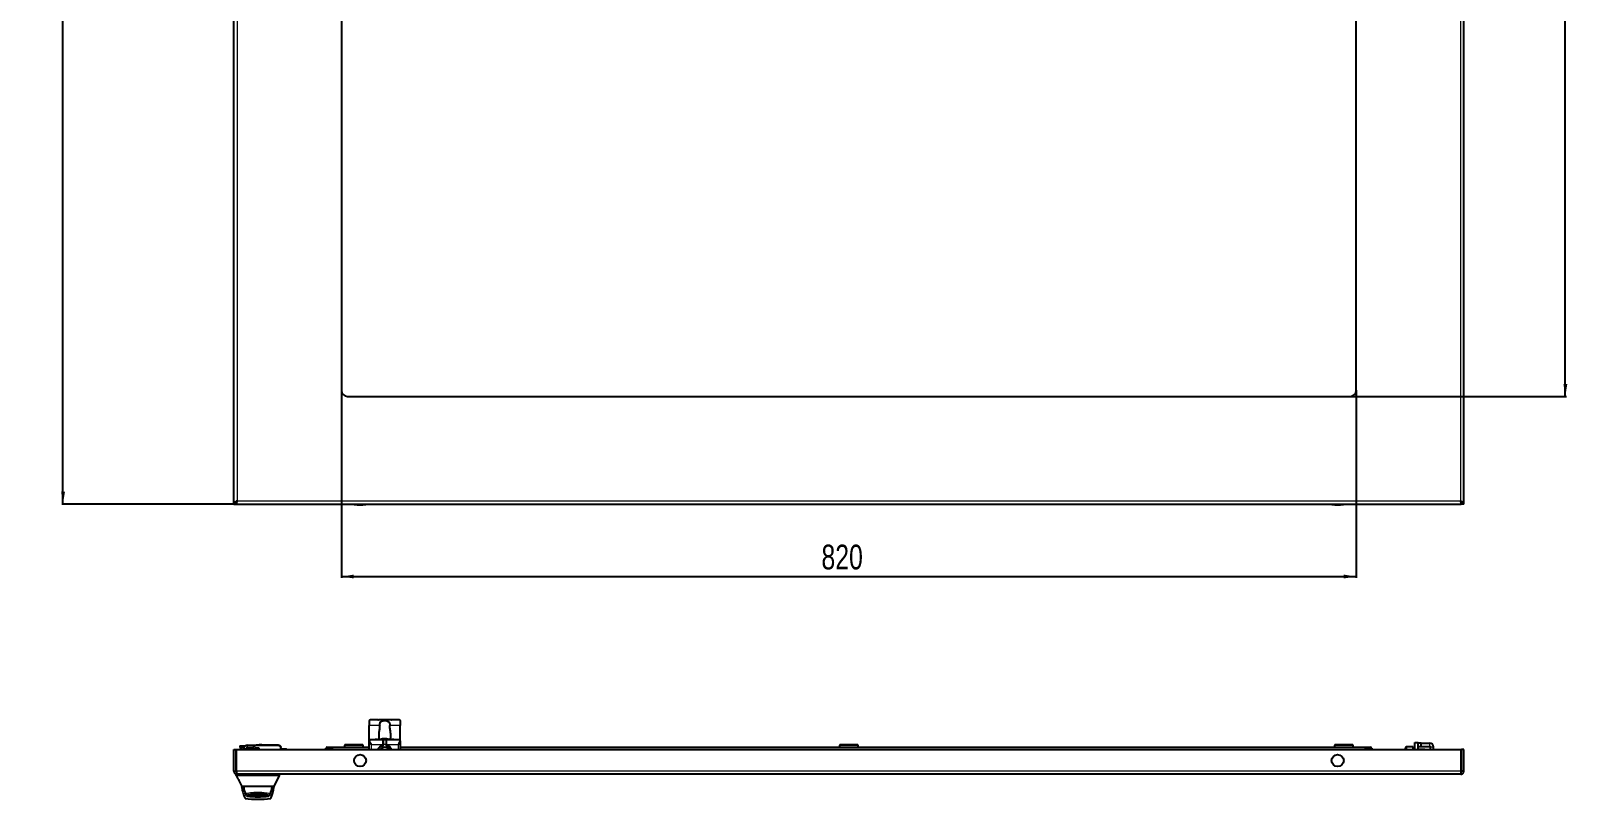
# Model space of a CAD drawing. Header units: millimetres. Extents: x -774 to 1984, y -501 to 869.
# Drawn here: x -774 to 468, y -501 to 120 of the extents above; entities that cross this region are included whole.
import ezdxf

# ---------------------------------------------------------------- set-up
doc = ezdxf.new("R2010")
doc.units = ezdxf.units.MM
doc.layers.add('FORMAT', color=7, linetype='Continuous')
doc.styles.add('SLDTEXTSTYLE0', font='TXT', dxfattribs={"width": 0.75})
doc.dimstyles.new('SLDDIMSTYLE0', dxfattribs={"dimtxt": 20, "dimasz": 10, "dimexe": 0, "dimexo": 0.0625, "dimgap": 5, "dimtad": 2, "dimdec": 1, "dimrnd": 1e-09, "dimzin": 12, "dimdsep": 46, "dimtxsty": 'SLDTEXTSTYLE0', "dimsah": 1, "dimcen": 0.09, "dimadec": 0, "dimazin": 3, "dimtfac": 1, "dimtofl": 0, "dimtmove": 0, "dimatfit": 3, "dimfxl": 0, "dimfrac": 2, "dimtolj": 1, "dimtzin": 12, "dimarcsym": 0})

# ---------------------------------------------------------------- blocks, each defined once
blk = doc.blocks.new('_D_1')
at = {"layer": 'FORMAT'}
for p, q in [((-609.7, 692.2), (-748.7, 692.2)), ((-747.7, -262.8), (-747.7, 692.2)), ((-609.7, -262.8), (-748.7, -262.8))]:
    blk.add_line(p, q, dxfattribs=at)
for points in [[(-747.7, 692.2), (-749.2, 682.2), (-746.1, 682.2)], [(-747.7, -262.8), (-746.1, -252.8), (-749.2, -252.8)]]:
    blk.add_solid(points, dxfattribs=at)
at = {"layer": 'FORMAT', "insert": (-773.5, 192.6), "char_height": 20, "attachment_point": 1, "rotation": 90, "style": 'SLDTEXTSTYLE0'}
blk.add_mtext('955', dxfattribs=at)
blk = doc.blocks.new('_D_2')
at = {"layer": 'FORMAT'}
for p, q in [((-522.7, -170.8), (-522.7, -322.3)), ((297.3, -170.8), (297.3, -322.3)), ((-522.7, -321.3), (297.3, -321.3))]:
    blk.add_line(p, q, dxfattribs=at)
for points in [[(-522.7, -321.3), (-512.7, -322.8), (-512.7, -319.7)], [(297.3, -321.3), (287.3, -319.7), (287.3, -322.8)]]:
    blk.add_solid(points, dxfattribs=at)
at = {"layer": 'FORMAT', "insert": (-134.8, -295.5), "char_height": 20, "attachment_point": 1, "style": 'SLDTEXTSTYLE0'}
blk.add_mtext('820', dxfattribs=at)
blk = doc.blocks.new('_D_3')
at = {"layer": 'FORMAT'}
for p, q in [((292.3, 605.2), (467.3, 605.2)), ((466.3, -175.8), (466.3, 605.2)), ((292.3, -175.8), (467.3, -175.8))]:
    blk.add_line(p, q, dxfattribs=at)
for points in [[(466.3, 605.2), (464.8, 595.2), (467.9, 595.2)], [(466.3, -175.8), (467.9, -165.8), (464.8, -165.8)]]:
    blk.add_solid(points, dxfattribs=at)
at = {"layer": 'FORMAT', "insert": (440.6, 192.6), "char_height": 20, "attachment_point": 1, "rotation": 90, "style": 'SLDTEXTSTYLE0'}
blk.add_mtext('781', dxfattribs=at)

msp = doc.modelspace()

# ---------------------------------------------------------------- linework, layer by layer
at = {"color": 7, "linetype": 'Continuous', "lineweight": 25}
for p, q in [((-609.67, -262.77), (-609.67, 692.23)), ((384.33, -262.77), (384.33, 692.23)), ((-522.67, 600.23), (-522.67, -170.77)), ((297.33, -170.77), (297.33, 600.23)), ((-517.67, -175.77), (292.33, -175.77)), ((-609.67, -262.77), (-607.67, -262.77)), ((-607.37, -262.77), (-607.37, -260.77)), ((-607.37, -262.77), (382.03, -262.77)), ((382.03, -260.77), (382.03, -262.77)), ((384.33, -262.77), (382.33, -262.77)), ((-500.17, -437.67), (-500.17, -441.5)), ((-500.17, -453), (-500.17, -441.5)), ((-493.15, -437.11), (-498.67, -437.11)), ((-492.26, -437.06), (-492.79, -437.06)), ((-483.07, -437), (-492.26, -437)), ((-482.56, -437.06), (-483.07, -437.05)), ((-476.67, -437.11), (-482.19, -437.11)), ((-475.17, -437.67), (-475.17, -441.5)), ((-475.17, -453), (-475.17, -441.5)), ((-604.67, -458.1), (-602.67, -458.1)), ((-604.67, -458.1), (-604.67, -459)), ((-602.67, -458.1), (-600.47, -458.1)), ((-598.67, -457.5), (-592.18, -457.5)), ((-573.67, -457.4), (-591.67, -457.4)), ((-534.17, -459), (-530.17, -459)), ((-530.17, -459), (-500.17, -459)), ((-530.17, -459), (-530.17, -460)), ((-519.67, -457), (-520.17, -457.5)), ((-520.17, -457.5), (-520.17, -459)), ((-505.17, -457.5), (-520.17, -457.5)), ((-519.67, -457), (-505.67, -457)), ((-505.17, -457.5), (-505.67, -457)), ((-505.17, -459), (-505.17, -457.5)), ((-500.17, -453.88), (-500.17, -453)), ((-500.17, -453), (-486.67, -453)), ((-500.17, -461), (-500.17, -453.88)), ((-495.3, -452.9), (-495.3, -453)), ((-495.15, -452.9), (-495.15, -453)), ((-495.03, -452.9), (-495.03, -453)), ((-494.22, -452.9), (-495.03, -452.9)), ((-494.22, -452.9), (-494.22, -453)), ((-494.07, -452.9), (-494.07, -453)), ((-493.95, -452.9), (-493.95, -453)), ((-493.62, -452.9), (-493.62, -453)), ((-493.43, -452.9), (-493.43, -453)), ((-492.9, -452.9), (-492.9, -453)), ((-492.52, -448.79), (-492.52, -451.38)), ((-492.42, -452.9), (-492.42, -453)), ((-492.25, -452.9), (-492.25, -453)), ((-491.8, -452.9), (-491.8, -453)), ((-491.65, -452.9), (-491.65, -453)), ((-491.53, -452.9), (-491.53, -453)), ((-491.22, -452.9), (-491.22, -453)), ((-489.94, -452.9), (-491.06, -452.9)), ((-489.94, -452.9), (-489.94, -453)), ((-489.81, -452.9), (-489.81, -453)), ((-489.61, -452.9), (-489.61, -453)), ((-489.6, -452.9), (-489.6, -453)), ((-489.01, -452.9), (-489.6, -452.9)), ((-489.01, -452.9), (-489.01, -453)), ((-488.74, -452.68), (-488.77, -452.45)), ((-488.7, -452.68), (-488.73, -452.38)), ((-488.71, -452.54), (-488.71, -452.45)), ((-488.11, -452.9), (-488.69, -452.9)), ((-488.67, -453.01), (-486.67, -453)), ((-488.67, -457.01), (-488.67, -453.01)), ((-488.67, -457.01), (-488.67, -457.04)), ((-488.11, -452.9), (-488.11, -453)), ((-488.1, -452.9), (-488.1, -453)), ((-488.1, -452.9), (-487.92, -452.9)), ((-487.92, -452.9), (-487.92, -453)), ((-487.92, -452.9), (-487.92, -452.9)), ((-487.91, -452.9), (-487.91, -453)), ((-487.9, -452.41), (-487.9, -452.38)), ((-487.75, -452.9), (-487.75, -453)), ((-486.95, -452.9), (-487.75, -452.9)), ((-486.95, -452.9), (-486.95, -453)), ((-486.81, -452.9), (-486.81, -453)), ((-486.69, -452.9), (-486.69, -453)), ((-486.69, -452.94), (-486.4, -452.93)), ((-486.67, -453), (-486.67, -457)), ((-486.67, -457.04), (-486.67, -457)), ((-486.62, -452.45), (-486.61, -452.38)), ((-486.26, -452.57), (-486.25, -452.45)), ((-486.26, -452.9), (-486.26, -453)), ((-486.17, -453), (-475.17, -453)), ((-486.14, -452.9), (-486.14, -453)), ((-485.77, -452.9), (-485.77, -453)), ((-485.51, -452.9), (-485.51, -453)), ((-485.4, -452.9), (-485.4, -453)), ((-485.25, -452.9), (-485.25, -453)), ((-485.13, -452.9), (-485.13, -453)), ((-484.7, -452.9), (-484.7, -453)), ((-484.67, -452.9), (-484.7, -452.9)), ((-484.67, -452.9), (-484.67, -453)), ((-484.63, -452.9), (-484.63, -453)), ((-484.47, -452.9), (-484.47, -453)), ((-484.12, -452.9), (-484.12, -453)), ((-483.63, -452.9), (-483.63, -453)), ((-483.43, -452.9), (-483.43, -453)), ((-483.09, -452.9), (-483.09, -453)), ((-482.93, -452.9), (-482.93, -453)), ((-481.87, -452.9), (-482.93, -452.9)), ((-482.82, -451.38), (-482.82, -448.79)), ((-481.87, -452.9), (-481.87, -453)), ((-481.56, -452.9), (-481.56, -453)), ((-481.4, -452.9), (-481.4, -453)), ((-481.02, -452.9), (-481.02, -453)), ((-480.27, -452.9), (-481.02, -452.9)), ((-480.27, -452.9), (-480.27, -453)), ((-475.17, -453.88), (-475.17, -453)), ((-475.17, -453.88), (-475.17, -461)), ((-475.17, -459), (304.83, -459)), ((-119.67, -457), (-120.17, -457.5)), ((-120.17, -457.5), (-120.17, -459)), ((-105.17, -457.5), (-120.17, -457.5)), ((-119.67, -457), (-105.67, -457)), ((-105.17, -457.5), (-105.67, -457)), ((-105.17, -459), (-105.17, -457.5)), ((280.33, -457), (279.83, -457.5)), ((279.83, -457.5), (279.83, -459)), ((294.83, -457.5), (279.83, -457.5)), ((280.33, -457), (294.33, -457)), ((294.83, -457.5), (294.33, -457)), ((294.83, -459), (294.83, -457.5)), ((304.83, -459), (308.83, -459)), ((304.83, -460), (304.83, -459)), ((343.28, -458.95), (337.88, -458.95)), ((343.28, -461), (343.28, -458.95)), ((344.78, -455.45), (347.28, -455.45)), ((344.78, -455.95), (344.78, -455.45)), ((344.78, -461), (344.78, -455.95)), ((347.28, -455.45), (347.28, -455.95)), ((347.28, -461), (347.28, -455.95)), ((347.78, -455.95), (347.28, -456)), ((349.78, -455.95), (347.78, -455.95)), ((347.78, -458.45), (349.78, -458.45)), ((349.78, -455.95), (356.78, -455.95)), ((349.78, -458.45), (349.78, -455.95)), ((349.78, -458.45), (356.78, -458.45)), ((357.28, -461), (357.28, -458.95)), ((359.78, -461), (359.78, -458.95)), ((-609.67, -461), (-607.67, -461)), ((-609.67, -478.4), (-609.67, -461)), ((-607.67, -478.4), (-607.67, -461)), ((-607.37, -478.4), (-607.37, -461)), ((-607.37, -461), (382.03, -461)), ((-602.67, -459.4), (-604.27, -459.4)), ((-604.08, -461), (-604.17, -459.4)), ((-601.46, -459.4), (-602.67, -459.4)), ((-601.67, -461), (-601.67, -460.5)), ((-599.67, -461), (-599.67, -460.5)), ((-598.67, -459.5), (-593.67, -459.5)), ((-593.67, -459.4), (-593.67, -460.9)), ((-589.07, -459.95), (-592.27, -459.95)), ((-592.27, -459.95), (-592.27, -460.9)), ((-592.27, -460.7), (-589.07, -460.7)), ((-589.07, -460.9), (-589.07, -459.95)), ((-571.67, -461), (-571.67, -459.4)), ((-567.27, -460.8), (-571.67, -460.8)), ((-535.17, -461), (-535.17, -460)), ((-530.17, -460), (-530.17, -461)), ((304.83, -461), (304.83, -460)), ((309.83, -460), (309.83, -461)), ((337.28, -461), (337.28, -459.55)), ((344.78, -460.95), (343.53, -460.95)), ((352.72, -460.95), (347.28, -460.95)), ((352.77, -461), (352.72, -460.95)), ((352.72, -461), (352.72, -460.95)), ((382.03, -478.4), (382.03, -461)), ((384.33, -461), (382.33, -461)), ((382.33, -478.4), (382.33, -461)), ((384.33, -478.4), (384.33, -461)), ((-609.67, -478.4), (-607.67, -478.4)), ((-607.67, -482), (-607.67, -481)), ((-607.07, -481), (-607.67, -481)), ((381.73, -481), (-607.07, -481)), ((-578.17, -482), (-602.17, -482)), ((-577.17, -491), (-572.65, -481.95)), ((-572.67, -482), (-572.67, -481)), ((384.33, -478.4), (382.33, -478.4)), ((-600.77, -491), (-603.17, -491)), ((-603.13, -491), (-603.13, -491.21)), ((-579.58, -491), (-600.77, -491)), ((-577.17, -491), (-579.58, -491)), ((-577.21, -491.21), (-577.21, -491)), ((-596, -497.99), (-584.41, -497.99)), ((-596, -497.99), (-595.86, -497.99))]:
    msp.add_line(p, q, dxfattribs=at)
at = {"color": 8, "linetype": 'Continuous', "lineweight": 18}
for p, q in [((381.73, -260.17), (381.73, 689.63)), ((-607.07, 135.76), (-607.07, -260.17)), ((-607.07, -260.17), (381.73, -260.17)), ((-512.53, -262.9), (-502.81, -262.9)), ((-512.42, -263.02), (-502.92, -263.02)), ((277.47, -262.9), (282.33, -262.9)), ((277.58, -263.02), (282.33, -263.02)), ((282.33, -262.9), (287.19, -262.9)), ((282.33, -263.02), (287.08, -263.02)), ((-491.77, -441.5), (-500.17, -441.5)), ((-475.17, -441.5), (-483.58, -441.5)), ((-604.67, -459), (-602.67, -459)), ((-602.67, -458.1), (-602.67, -459)), ((-602.67, -459.4), (-602.67, -459)), ((-602.67, -459), (-601.27, -459)), ((-598.67, -459.5), (-598.67, -457.5)), ((-591.67, -457.9), (-573.67, -457.9)), ((-534.17, -460), (-534.17, -459)), ((-498.67, -457), (-498.67, -461)), ((-498.67, -457), (-489.17, -457)), ((-491.06, -452.9), (-491.06, -453)), ((-489.53, -457.52), (-489.4, -458)), ((-489.17, -457), (-489.17, -453.01)), ((-489.17, -457.04), (-489.17, -457)), ((-489.17, -457), (-488.67, -457)), ((-489.17, -457.04), (-488.67, -457.04)), ((-486.67, -457), (-488.67, -457.01)), ((-486.67, -457), (-486.17, -457)), ((-486.67, -457.04), (-486.17, -457.04)), ((-486.17, -453), (-486.17, -457)), ((-486.17, -457), (-486.17, -457.04)), ((-486.17, -457), (-476.67, -457)), ((-485.95, -458), (-485.81, -457.52)), ((-476.67, -461), (-476.67, -457)), ((308.83, -459), (308.83, -460)), ((337.88, -458.95), (337.88, -461)), ((347.28, -455.95), (344.78, -455.95)), ((356.78, -458.45), (356.78, -455.95)), ((357.28, -458.95), (359.78, -458.95)), ((-603.17, -459.4), (-603.08, -461)), ((-599.67, -460.5), (-601.67, -460.5)), ((-593.17, -461), (-593.17, -459.4)), ((-572.17, -459.4), (-572.17, -461)), ((-567.27, -461), (-567.27, -460.8)), ((-534.17, -460), (-535.17, -460)), ((-534.17, -460), (-534.17, -461)), ((-530.17, -460), (-534.17, -460)), ((308.83, -460), (304.83, -460)), ((309.83, -460), (308.83, -460)), ((308.83, -461), (308.83, -460)), ((343.53, -460.95), (343.53, -461)), ((382.03, -478.4), (-607.37, -478.4)), ((-602.17, -482), (-602.17, -481)), ((-578.17, -482), (-578.17, -481))]:
    msp.add_line(p, q, dxfattribs=at)
at = {"color": 7, "linetype": 'Continuous', "lineweight": 25, "flags": 128}
for points in [[(382.33, -467.5), (382.19, -467.25), (382.03, -466.99)], [(382.03, -476.02), (382.19, -475.75), (382.33, -475.5)], [(-599.29, -498.44), (-599.65, -497.54), (-599.75, -497.27)], [(-580.48, -496.95), (-580.7, -497.54), (-581.06, -498.44)]]:
    msp.add_lwpolyline(points, dxfattribs=at)
at = {"color": 8, "linetype": 'Continuous', "lineweight": 18, "flags": 128}
for points in [[(382.03, -467.58), (382.32, -468.17), (382.33, -468.19)], [(382.33, -474.82), (382.32, -474.84), (382.03, -475.43)]]:
    msp.add_lwpolyline(points, dxfattribs=at)
at = {"color": 7, "linetype": 'Continuous', "lineweight": 25}
for centre in [(-507.67, -470), (-507.67, -470), (282.33, -470), (282.33, -470)]:
    msp.add_circle(centre, 4.86, dxfattribs=at)
at = {"color": 8, "linetype": 'Continuous', "lineweight": 18}
for centre in [(-507.67, -470), (282.33, -470)]:
    msp.add_circle(centre, 4.75, dxfattribs=at)
at = {"color": 7, "linetype": 'Continuous', "lineweight": 25}
for centre, radius, start, end in [((-517.67, -170.77), 5, 180, 270), ((292.33, -170.77), 5, 270, 0), ((-486.77, -262.83), 25.77, 179.86102, 180.13898), ((-512.41, -262.9), 0.126, 180, 263.97442), ((-507.67, -218.02), 45.25, 263.97442, 269.9984), ((-507.67, -218.02), 45.25, 270.0016, 276.02558), ((-502.94, -262.9), 0.126, 276.02558, 0), ((-528.58, -262.83), 25.77, 359.86102, 0.13898), ((303.23, -262.83), 25.77, 179.86102, 180.13898), ((277.59, -262.9), 0.126, 180, 263.97442), ((282.33, -218.02), 45.25, 263.97442, 269.9984), ((282.33, -218.02), 45.25, 270.0016, 276.02558), ((287.06, -262.9), 0.126, 276.02558, 0), ((261.42, -262.83), 25.77, 359.86102, 0.13898), ((-604.27, -459), 0.4, 180, 270), ((-598.67, -460.5), 3, 90, 180), ((-534.17, -460), 1, 90, 180), ((-487.67, -464), 6.25, 106.01339, 151.3146), ((-487.67, -464), 4.85, 90, 141.78919), ((-487.67, -460.3), 8, 98.41771, 108.44436), ((-487.64, -456.64), 4.34, 104.99458, 114.66368), ((-488.99, -458.21), 5.54, 85.14071, 94.85929), ((-489.67, -457.04), 1, 286.01339, 0), ((-488.64, -452.47), 0.133, 135.20997, 169.83797), ((-487.62, -460.4), 8.03, 91.99978, 97.83609), ((-487.26, -454.05), 1.85, 119.67191, 132.73716), ((-487.19, -458.87), 6.5, 92.24647, 98.7173), ((-488.15, -458.83), 6.45, 85.77538, 87.76397), ((-487.67, -464), 4.85, 38.21081, 90), ((-487.73, -460.4), 8.03, 82.16391, 88.00022), ((-485.67, -457.04), 1, 180, 253.98661), ((-487.82, -456.72), 4.43, 65.15746, 74.45727), ((-486.74, -454.01), 1.64, 72.5824, 85.536), ((-487.67, -460.3), 8, 70.1778, 81.58229), ((-487.66, -459.34), 7.03, 70.80686, 78.43412), ((-485.65, -455.03), 2.36, 82.549, 97.451), ((-487.67, -464), 6.25, 28.6854, 73.98661), ((308.83, -460), 1, 0, 90), ((337.88, -459.55), 0.6, 90, 180), ((347.78, -458.95), 0.5, 90, 180), ((356.78, -458.95), 3, 0, 90), ((356.78, -458.95), 0.5, 0, 90), ((-598.67, -460.5), 1, 90, 180), ((-567.27, -461.4), 0.6, 41.81031, 90), ((343.53, -460.7), 0.25, 180, 270), ((374.83, -471.5), 7.5, 343.7398, 16.2602), ((-611.11, -491.21), 7.98, 358.26695, 359.99994), ((-576.28, -488.65), 27, 185.96099, 206.16954), ((-590.17, -491), 11.4, 180, 210.87421), ((-590.17, -491), 11.4, 329.05608, 0), ((-604.06, -488.65), 27, 333.83046, 354.03918), ((-569.23, -491.21), 7.98, 180, 181.7325), ((-590.17, -419.21), 82, 262.75342, 277.24658), ((-598.83, -498.24), 0.5, 203.04365, 263.74905), ((-590.17, -419.21), 80, 263.74905, 276.25095), ((-581.52, -498.24), 0.5, 276.25095, 336.95635)]:
    msp.add_arc(centre, radius, start, end, dxfattribs=at)
at = {"color": 8, "linetype": 'Continuous', "lineweight": 18}
for centre, radius, start, end in [((-487.67, -464), 6.75, 106.01339, 153.6122), ((-489.67, -457.04), 0.5, 286.01339, 0), ((-485.67, -457.04), 0.5, 180, 253.98661), ((-487.67, -464), 6.75, 26.3878, 73.98661)]:
    msp.add_arc(centre, radius, start, end, dxfattribs=at)
at = {"color": 7, "linetype": 'Continuous', "lineweight": 25}
for points, knots in [([(-607.07, -260.17), (-607.41, -260.39), (-607.75, -260.6), (-608.38, -261.04), (-608.67, -261.25), (-609.15, -261.69), (-609.34, -261.9), (-609.6, -262.34), (-609.67, -262.55), (-609.67, -262.77)], [0, 0, 0, 0, 0.25, 0.25, 0.5, 0.5, 0.75, 0.75, 1, 1, 1, 1]), ([(-607.07, -260.17), (-607.23, -260.6), (-607.39, -261.04), (-607.61, -261.9), (-607.67, -262.34), (-607.67, -262.77)], [0, 0, 0, 0, 0.5, 0.5, 1, 1, 1, 1]), ([(-607.37, -260.77), (-607.32, -260.77), (-607.27, -260.71), (-607.17, -260.48), (-607.12, -260.33), (-607.07, -260.17)], [0, 0, 0, 0, 0.5, 0.5, 1, 1, 1, 1]), ([(-607.37, -262.77), (-607.35, -262.77), (-607.32, -262.7), (-607.27, -262.44), (-607.25, -262.25), (-607.2, -261.77), (-607.17, -261.48), (-607.12, -260.85), (-607.1, -260.51), (-607.07, -260.17)], [0, 0, 0, 0, 0.25, 0.25, 0.5, 0.5, 0.75, 0.75, 1, 1, 1, 1]), ([(381.73, -260.17), (381.75, -260.51), (381.78, -260.85), (381.83, -261.48), (381.85, -261.77), (381.9, -262.25), (381.93, -262.44), (381.98, -262.7), (382, -262.77), (382.03, -262.77)], [0, 0, 0, 0, 0.25, 0.25, 0.5, 0.5, 0.75, 0.75, 1, 1, 1, 1]), ([(381.73, -260.17), (381.78, -260.33), (381.83, -260.48), (381.93, -260.71), (381.98, -260.77), (382.03, -260.77)], [0, 0, 0, 0, 0.5, 0.5, 1, 1, 1, 1]), ([(384.33, -262.77), (384.33, -262.55), (384.26, -262.34), (384, -261.9), (383.81, -261.69), (383.33, -261.25), (383.04, -261.04), (382.41, -260.6), (382.07, -260.39), (381.73, -260.17)], [0, 0, 0, 0, 0.25, 0.25, 0.5, 0.5, 0.75, 0.75, 1, 1, 1, 1]), ([(382.33, -262.77), (382.33, -262.34), (382.26, -261.9), (382.04, -261.04), (381.88, -260.6), (381.73, -260.17)], [0, 0, 0, 0, 0.5, 0.5, 1, 1, 1, 1]), ([(-498.67, -437.11), (-498.84, -437.11), (-499.17, -437.12), (-499.62, -437.18), (-499.96, -437.3), (-500.15, -437.47), (-500.16, -437.61), (-500.17, -437.67)], [0, 0, 0, 0, 0.2129003, 0.4257071, 0.6406126, 0.8533821, 1, 1, 1, 1]), ([(-493.15, -437.11), (-493.05, -437.1), (-492.92, -437.08), (-492.81, -437.07), (-492.79, -437.06)], [0, 0, 0, 0, 0.7894027, 1, 1, 1, 1]), ([(-491.77, -441.5), (-491.82, -442.5), (-491.93, -444.65), (-492.45, -447.09), (-492.5, -448.39), (-492.52, -448.79)], [0, 0, 0, 0, 0.3788234, 0.8122279, 1, 1, 1, 1]), ([(-491.77, -441.5), (-491.75, -441.09), (-491.7, -440.26), (-491.34, -439.17), (-490.69, -438.36), (-489.76, -437.87), (-488.61, -437.63), (-487.29, -437.58), (-485.94, -437.75), (-484.81, -438.22), (-484.08, -439.02), (-483.7, -440.05), (-483.59, -440.92), (-483.58, -441.41), (-483.58, -441.5)], [0, 0, 0, 0, 0.0885051, 0.1771377, 0.2628581, 0.3446937, 0.4304853, 0.5251934, 0.6256454, 0.7239113, 0.8124944, 0.894483, 0.9789968, 1, 1, 1, 1]), ([(-482.82, -448.79), (-482.91, -447.88), (-483.08, -446.02), (-483.54, -443.43), (-483.57, -441.89), (-483.58, -441.5)], [0, 0, 0, 0, 0.4176682, 0.852903, 1, 1, 1, 1]), ([(-482.56, -437.06), (-482.54, -437.07), (-482.43, -437.08), (-482.3, -437.1), (-482.19, -437.11)], [0, 0, 0, 0, 0.1619735, 1, 1, 1, 1]), ([(-475.17, -437.67), (-475.19, -437.59), (-475.22, -437.43), (-475.46, -437.27), (-475.81, -437.16), (-476.24, -437.12), (-476.54, -437.11), (-476.67, -437.11)], [0, 0, 0, 0, 0.2056827, 0.4113459, 0.6186494, 0.8323389, 1, 1, 1, 1]), ([(-589.29, -457.1), (-589.29, -457.1), (-589.29, -457.1), (-589.22, -457.1), (-589.09, -457.1), (-588.76, -457.1), (-588.44, -457.1), (-588.23, -457.1)], [0, 0, 0, 0, 0.12469266, 0.18718223, 0.24977336, 0.50003944, 1, 1, 1, 1]), ([(-588.23, -457.1), (-588.08, -457.1), (-587.85, -457.1), (-587.57, -457.1), (-587.39, -457.1), (-587.25, -457.1), (-587.13, -457.1), (-587.12, -457.1), (-587.11, -457.1)], [0, 0, 0, 0, 0.2500888, 0.3824952, 0.5002586, 0.6221632, 0.7501335, 1, 1, 1, 1]), ([(-500.17, -453.88), (-500.15, -454.05), (-500.09, -454.48), (-499.62, -455.43), (-499.09, -456.32), (-498.74, -456.89), (-498.67, -457), (-498.67, -457)], [0, 0, 0, 0, 0.1941403, 0.4852754, 0.8987792, 0.9967692, 1, 1, 1, 1]), ([(-495.15, -452.9), (-495.17, -452.9), (-495.21, -452.9), (-495.27, -452.9), (-495.29, -452.9), (-495.29, -452.9), (-495.3, -452.9)], [0, 0, 0, 0, 0.2808356, 0.55925, 0.7791823, 1, 1, 1, 1]), ([(-495.03, -452.9), (-495.03, -452.9), (-495.03, -452.9), (-495.06, -452.9), (-495.11, -452.9), (-495.14, -452.9), (-495.15, -452.9)], [0, 0, 0, 0, 0.2808879, 0.5594825, 0.7792702, 1, 1, 1, 1]), ([(-494.07, -452.9), (-494.09, -452.9), (-494.12, -452.9), (-494.18, -452.9), (-494.21, -452.9), (-494.22, -452.9)], [0, 0, 0, 0, 0.2806376, 0.5608768, 1, 1, 1, 1]), ([(-493.95, -452.9), (-493.95, -452.9), (-493.96, -452.9), (-493.98, -452.9), (-494.03, -452.9), (-494.06, -452.9), (-494.07, -452.9)], [0, 0, 0, 0, 0.28094104, 0.55911367, 0.77908921, 1, 1, 1, 1]), ([(-493.43, -452.9), (-493.49, -452.9), (-493.6, -452.9), (-493.61, -452.9), (-493.62, -452.9)], [0, 0, 0, 0, 0.5593117, 1, 1, 1, 1]), ([(-492.9, -452.9), (-492.96, -452.9), (-493.08, -452.9), (-493.27, -452.9), (-493.37, -452.9), (-493.43, -452.9)], [0, 0, 0, 0, 0.280496, 0.560765, 1, 1, 1, 1]), ([(-492.42, -452.9), (-492.49, -452.9), (-492.61, -452.9), (-492.81, -452.9), (-492.9, -452.9)], [0, 0, 0, 0, 0.560137, 1, 1, 1, 1]), ([(-492.52, -451.38), (-492.48, -451.65), (-492.39, -452.19), (-491.61, -452.65), (-490.61, -452.85), (-489.84, -452.89), (-489.56, -452.9)], [0, 0, 0, 0, 0.2891573, 0.5794111, 0.8475326, 1, 1, 1, 1]), ([(-492.25, -452.9), (-492.26, -452.9), (-492.27, -452.9), (-492.37, -452.9), (-492.42, -452.9)], [0, 0, 0, 0, 0.5599138, 1, 1, 1, 1]), ([(-491.65, -452.9), (-491.67, -452.9), (-491.71, -452.9), (-491.77, -452.9), (-491.79, -452.9), (-491.79, -452.9), (-491.8, -452.9)], [0, 0, 0, 0, 0.2807653, 0.5591779, 0.7791749, 1, 1, 1, 1]), ([(-491.53, -452.9), (-491.53, -452.9), (-491.53, -452.9), (-491.56, -452.9), (-491.61, -452.9), (-491.64, -452.9), (-491.65, -452.9)], [0, 0, 0, 0, 0.280828, 0.5594169, 0.7793931, 1, 1, 1, 1]), ([(-491.06, -452.9), (-491.08, -452.9), (-491.13, -452.9), (-491.18, -452.9), (-491.22, -452.9), (-491.22, -452.9), (-491.22, -452.9)], [0, 0, 0, 0, 0.28095142, 0.55996691, 0.77943144, 1, 1, 1, 1]), ([(-489.81, -452.9), (-489.81, -452.9), (-489.81, -452.9), (-489.84, -452.9), (-489.89, -452.9), (-489.93, -452.9), (-489.94, -452.9)], [0, 0, 0, 0, 0.2807125, 0.5587014, 0.7790455, 1, 1, 1, 1]), ([(-489.6, -452.9), (-489.61, -452.9), (-489.61, -452.9), (-489.61, -452.9), (-489.61, -452.9)], [0, 0, 0, 0, 0.56008114, 1, 1, 1, 1]), ([(-489.17, -453.01), (-489.17, -453.01), (-489.17, -453.01), (-489.16, -453.01), (-489.15, -453.01), (-489.11, -453.01), (-488.99, -453.01), (-488.77, -453.01), (-488.71, -453.01), (-488.67, -453.01)], [0, 0, 0, 0, 0.0016702, 0.0038887, 0.0095313, 0.0343611, 0.1327508, 0.5262135, 1, 1, 1, 1]), ([(-488.83, -452.9), (-488.86, -452.9), (-488.9, -452.9), (-488.97, -452.9), (-489, -452.9), (-489.01, -452.9)], [0, 0, 0, 0, 0.2812256, 0.5615217, 1, 1, 1, 1]), ([(-488.1, -452.9), (-488.1, -452.9), (-488.11, -452.9), (-488.11, -452.9), (-488.11, -452.9)], [0, 0, 0, 0, 0.5595043, 1, 1, 1, 1]), ([(-487.75, -452.9), (-487.77, -452.9), (-487.82, -452.9), (-487.87, -452.9), (-487.9, -452.9), (-487.9, -452.9), (-487.91, -452.9)], [0, 0, 0, 0, 0.2808549, 0.5597179, 0.7795181, 1, 1, 1, 1]), ([(-486.81, -452.9), (-486.83, -452.9), (-486.87, -452.9), (-486.93, -452.9), (-486.95, -452.9), (-486.95, -452.9), (-486.95, -452.9)], [0, 0, 0, 0, 0.2808126, 0.5590988, 0.7791702, 1, 1, 1, 1]), ([(-486.69, -452.9), (-486.69, -452.9), (-486.69, -452.9), (-486.72, -452.9), (-486.76, -452.9), (-486.8, -452.9), (-486.81, -452.9)], [0, 0, 0, 0, 0.28091242, 0.55940465, 0.77910833, 1, 1, 1, 1]), ([(-486.67, -453), (-486.63, -453), (-486.55, -453), (-486.3, -453), (-486.17, -453), (-486.17, -453)], [0, 0, 0, 0, 0.4754612, 0.9940565, 1, 1, 1, 1]), ([(-486.26, -452.9), (-486.28, -452.9), (-486.32, -452.9), (-486.38, -452.9), (-486.4, -452.9), (-486.4, -452.9), (-486.4, -452.9)], [0, 0, 0, 0, 0.2808885, 0.5590229, 0.7791551, 1, 1, 1, 1]), ([(-486.14, -452.9), (-486.14, -452.9), (-486.14, -452.9), (-486.17, -452.9), (-486.21, -452.9), (-486.24, -452.9), (-486.26, -452.9)], [0, 0, 0, 0, 0.2809002, 0.5594983, 0.7791483, 1, 1, 1, 1]), ([(-485.77, -452.9), (-485.82, -452.9), (-485.93, -452.9), (-486.07, -452.9), (-486.13, -452.9), (-486.14, -452.9), (-486.14, -452.9)], [0, 0, 0, 0, 0.2809352, 0.5594866, 0.7792447, 1, 1, 1, 1]), ([(-485.51, -452.9), (-485.56, -452.9), (-485.64, -452.9), (-485.73, -452.9), (-485.77, -452.9)], [0, 0, 0, 0, 0.5594415, 1, 1, 1, 1]), ([(-485.67, -452.9), (-485.23, -452.87), (-484.33, -452.8), (-483.39, -452.49), (-482.89, -452.01), (-482.84, -451.57), (-482.82, -451.38)], [0, 0, 0, 0, 0.2559209, 0.5306766, 0.7999734, 1, 1, 1, 1]), ([(-485.4, -452.9), (-485.4, -452.9), (-485.41, -452.9), (-485.48, -452.9), (-485.51, -452.9)], [0, 0, 0, 0, 0.5603128, 1, 1, 1, 1]), ([(-485.25, -452.9), (-485.27, -452.9), (-485.31, -452.9), (-485.37, -452.9), (-485.39, -452.9), (-485.39, -452.9), (-485.4, -452.9)], [0, 0, 0, 0, 0.2809103, 0.559174, 0.7791663, 1, 1, 1, 1]), ([(-485.13, -452.9), (-485.13, -452.9), (-485.13, -452.9), (-485.16, -452.9), (-485.21, -452.9), (-485.24, -452.9), (-485.25, -452.9)], [0, 0, 0, 0, 0.2808487, 0.55949, 0.7791576, 1, 1, 1, 1]), ([(-484.63, -452.9), (-484.64, -452.9), (-484.66, -452.9), (-484.66, -452.9), (-484.67, -452.9)], [0, 0, 0, 0, 0.560691, 1, 1, 1, 1]), ([(-484.47, -452.9), (-484.5, -452.9), (-484.57, -452.9), (-484.61, -452.9), (-484.63, -452.9)], [0, 0, 0, 0, 0.5595417, 1, 1, 1, 1]), ([(-484.12, -452.9), (-484.19, -452.9), (-484.31, -452.9), (-484.42, -452.9), (-484.47, -452.9)], [0, 0, 0, 0, 0.56051383, 1, 1, 1, 1]), ([(-483.63, -452.9), (-483.7, -452.9), (-483.84, -452.9), (-484.03, -452.9), (-484.12, -452.9)], [0, 0, 0, 0, 0.5592171, 1, 1, 1, 1]), ([(-483.43, -452.9), (-483.44, -452.9), (-483.45, -452.9), (-483.57, -452.9), (-483.63, -452.9)], [0, 0, 0, 0, 0.5603404, 1, 1, 1, 1]), ([(-482.93, -452.9), (-482.96, -452.9), (-483, -452.9), (-483.06, -452.9), (-483.08, -452.9), (-483.09, -452.9), (-483.09, -452.9)], [0, 0, 0, 0, 0.2808719, 0.5597012, 0.7793822, 1, 1, 1, 1]), ([(-481.4, -452.9), (-481.45, -452.9), (-481.54, -452.9), (-481.55, -452.9), (-481.56, -452.9)], [0, 0, 0, 0, 0.5589475, 1, 1, 1, 1]), ([(-481.02, -452.9), (-481.1, -452.9), (-481.24, -452.9), (-481.35, -452.9), (-481.4, -452.9)], [0, 0, 0, 0, 0.5597473, 1, 1, 1, 1]), ([(-476.67, -457), (-476.67, -457), (-476.6, -456.89), (-476.25, -456.32), (-475.72, -455.43), (-475.25, -454.48), (-475.2, -454.05), (-475.17, -453.88)], [0, 0, 0, 0, 0.0032308, 0.1012208, 0.5147246, 0.8058597, 1, 1, 1, 1]), ([(-609.67, -478.4), (-609.67, -478.58), (-609.66, -478.75), (-609.59, -479.08), (-609.54, -479.25), (-609.41, -479.56), (-609.33, -479.71), (-609.14, -479.99), (-609.03, -480.12), (-608.79, -480.37), (-608.66, -480.47), (-608.37, -480.66), (-608.22, -480.74), (-607.75, -480.94), (-607.42, -481), (-607.07, -481)], [0, 0, 0, 0, 0.125, 0.125, 0.25, 0.25, 0.375, 0.375, 0.5, 0.5, 0.625, 0.625, 0.75, 0.75, 1, 1, 1, 1]), ([(-607.7, -481.95), (-607.32, -482.72), (-606.51, -484.33), (-605.39, -486.58), (-604.25, -488.85), (-603.54, -490.27), (-603.17, -491)], [0, 0, 0, 0, 0.2163272, 0.4539552, 0.7147448, 1, 1, 1, 1]), ([(-607.67, -478.4), (-607.67, -478.56), (-607.61, -478.72), (-607.39, -478.94), (-607.23, -479), (-607.07, -479)], [0, 0, 0, 0, 0.5, 0.5, 1, 1, 1, 1]), ([(-602.17, -482), (-602.79, -482), (-604.03, -482), (-605.68, -482), (-606.92, -482), (-607.58, -482.01), (-607.65, -482), (-607.67, -482)], [0, 0, 0, 0, 0.2146939, 0.4293877, 0.6440816, 0.8587754, 1, 1, 1, 1]), ([(-607.07, -481), (-607.1, -481), (-607.12, -480.94), (-607.17, -480.68), (-607.2, -480.48), (-607.25, -480), (-607.27, -479.71), (-607.32, -479.09), (-607.35, -478.75), (-607.37, -478.4)], [0, 0, 0, 0, 0.25, 0.25, 0.5, 0.5, 0.75, 0.75, 1, 1, 1, 1]), ([(-572.67, -482), (-572.73, -482), (-572.85, -482), (-573.8, -482), (-575.2, -482), (-576.75, -482), (-577.77, -482), (-578.17, -482)], [0, 0, 0, 0, 0.2146898, 0.4293796, 0.6440728, 0.8587666, 1, 1, 1, 1]), ([(381.73, -479), (381.89, -479), (382.04, -478.94), (382.26, -478.72), (382.33, -478.56), (382.33, -478.4)], [0, 0, 0, 0, 0.5, 0.5, 1, 1, 1, 1]), ([(381.73, -481), (381.9, -481), (382.07, -480.99), (382.4, -480.92), (382.57, -480.87), (382.88, -480.74), (383.03, -480.66), (383.31, -480.47), (383.45, -480.36), (383.69, -480.12), (383.8, -479.99), (383.98, -479.71), (384.07, -479.55), (384.26, -479.08), (384.33, -478.75), (384.33, -478.4)], [0, 0, 0, 0, 0.125, 0.125, 0.25, 0.25, 0.375, 0.375, 0.5, 0.5, 0.625, 0.625, 0.75, 0.75, 1, 1, 1, 1]), ([(382.03, -478.4), (382, -478.75), (381.98, -479.09), (381.93, -479.71), (381.9, -480), (381.85, -480.48), (381.83, -480.68), (381.78, -480.94), (381.75, -481), (381.73, -481)], [0, 0, 0, 0, 0.25, 0.25, 0.5, 0.5, 0.75, 0.75, 1, 1, 1, 1]), ([(-599.93, -496.88), (-599.82, -497.04), (-599.59, -497.35), (-599.14, -497.63), (-598.73, -497.79), (-598.35, -497.88), (-597.83, -497.95), (-597.08, -497.98), (-596.36, -497.99), (-595.9, -497.99), (-595.86, -497.99)], [0, 0, 0, 0, 0.0869071, 0.1704438, 0.2539948, 0.3528324, 0.4937553, 0.7505856, 0.9754009, 1, 1, 1, 1]), ([(-597.92, -498.22), (-597.84, -498.19), (-597.67, -498.13), (-596.34, -498.15), (-594.38, -498.21), (-591.93, -498.26), (-589.29, -498.27), (-586.74, -498.23), (-584.58, -498.17), (-583.05, -498.14), (-582.32, -498.18), (-582.48, -498.31), (-583.49, -498.51), (-585.26, -498.73), (-587.58, -498.9), (-590.2, -498.96), (-592.8, -498.9), (-595.1, -498.73), (-596.85, -498.51), (-597.79, -498.33), (-597.88, -498.25), (-597.92, -498.22)], [0, 0, 0, 0, 0.0534347, 0.1068683, 0.1603578, 0.2139914, 0.2676191, 0.3211807, 0.3747785, 0.42843, 0.4819835, 0.5354001, 0.5889254, 0.6427726, 0.6967363, 0.7503669, 0.8035674, 0.8567592, 0.9103691, 0.9643256, 1, 1, 1, 1]), ([(-585.57, -497.98), (-585.37, -497.98), (-584.72, -497.99), (-583.8, -497.99), (-582.82, -497.97), (-582.18, -497.92), (-581.64, -497.81), (-581.16, -497.61), (-580.7, -497.3), (-580.5, -496.98), (-580.41, -496.85)], [0, 0, 0, 0, 0.0837331, 0.2715555, 0.4689267, 0.6817432, 0.7817879, 0.8629526, 0.9411438, 1, 1, 1, 1])]:
    msp.add_open_spline(points, degree=3, knots=knots, dxfattribs=at)
for points in [[(-593.67, -459.4), (-593.64, -459.14), (-593.58, -458.62), (-593.12, -457.96), (-592.46, -457.49), (-591.93, -457.43), (-591.67, -457.4)], [(-573.67, -457.4), (-573.41, -457.43), (-572.89, -457.49), (-572.23, -457.96), (-571.76, -458.62), (-571.7, -459.14), (-571.67, -459.4)]]:
    msp.add_open_spline(points, degree=3, dxfattribs=at)
at = {"color": 8, "linetype": 'Continuous', "lineweight": 18}
for points in [[(-593.17, -459.4), (-593.15, -459.21), (-593.1, -458.81), (-592.76, -458.32), (-592.26, -457.97), (-591.87, -457.93), (-591.67, -457.9)], [(-591.67, -457.4), (-591.67, -457.41), (-591.67, -457.43), (-591.67, -457.54), (-591.67, -457.71), (-591.67, -457.84), (-591.67, -457.9)], [(-573.67, -457.9), (-573.67, -457.84), (-573.67, -457.71), (-573.67, -457.54), (-573.67, -457.43), (-573.67, -457.41), (-573.67, -457.4)], [(-573.67, -457.9), (-573.48, -457.93), (-573.08, -457.97), (-572.59, -458.32), (-572.24, -458.81), (-572.19, -459.21), (-572.17, -459.4)], [(-593.17, -459.4), (-593.24, -459.4), (-593.37, -459.4), (-593.53, -459.4), (-593.65, -459.4), (-593.66, -459.4), (-593.67, -459.4)], [(-572.17, -459.4), (-572.11, -459.4), (-571.98, -459.4), (-571.81, -459.4), (-571.69, -459.4), (-571.68, -459.4), (-571.67, -459.4)]]:
    msp.add_open_spline(points, degree=3, dxfattribs=at)
for points, knots in [([(-599.86, -496.82), (-599.88, -496.75), (-599.92, -496.61), (-598.63, -496.25), (-596.37, -495.86), (-593.69, -495.61), (-590.83, -495.5), (-587.91, -495.53), (-584.91, -495.76), (-582.43, -496.11), (-580.86, -496.48), (-580.19, -496.74), (-580.42, -496.81), (-580.46, -496.82)], [0, 0, 0, 0, 0.0803576, 0.1891649, 0.2968747, 0.4019266, 0.4692137, 0.5694027, 0.6695578, 0.7705258, 0.8742953, 0.9809611, 1, 1, 1, 1]), ([(-584.41, -497.99), (-584.22, -497.99), (-583.29, -497.99), (-582.39, -497.95), (-581.92, -497.78), (-582.44, -497.51), (-583.79, -497.19), (-585.82, -496.9), (-588.3, -496.71), (-590.71, -496.68), (-593.08, -496.77), (-595.28, -496.99), (-597.17, -497.32), (-598.24, -497.64), (-598.34, -497.87), (-597.61, -497.98), (-596.51, -497.98), (-596, -497.99)], [0, 0, 0, 0, 0.0192367, 0.094456, 0.1699471, 0.2441381, 0.3159472, 0.3852689, 0.4535156, 0.5215221, 0.5672456, 0.638978, 0.7131499, 0.7886393, 0.8638631, 0.9373477, 1, 1, 1, 1])]:
    msp.add_open_spline(points, degree=3, knots=knots, dxfattribs=at)

# ---------------------------------------------------------------- dimensions: what is measured, and where the dimension line sits
at = {"layer": 'FORMAT'}
for base, p1, p2, angle, picture, middle in [((-747.68, 692.23), (-609.67, -262.77), (-609.67, 692.23), 90, '_D_1', (-747.68, 214.73)), ((466.33, 605.23), (292.33, -175.77), (292.33, 605.23), 90, '_D_3', (466.33, 214.73)), ((297.33, -321.27), (-522.67, -170.77), (297.33, -170.77), 0, '_D_2', (-112.67, -321.27))]:
    dim = msp.add_linear_dim(base=base, p1=p1, p2=p2, angle=angle, dimstyle='SLDDIMSTYLE0', dxfattribs=at)
    dim.commit()
    dim.dimension.update_dxf_attribs({"geometry": picture, "text_midpoint": middle, "dimtype": 160})

doc.saveas('drawing.dxf')
